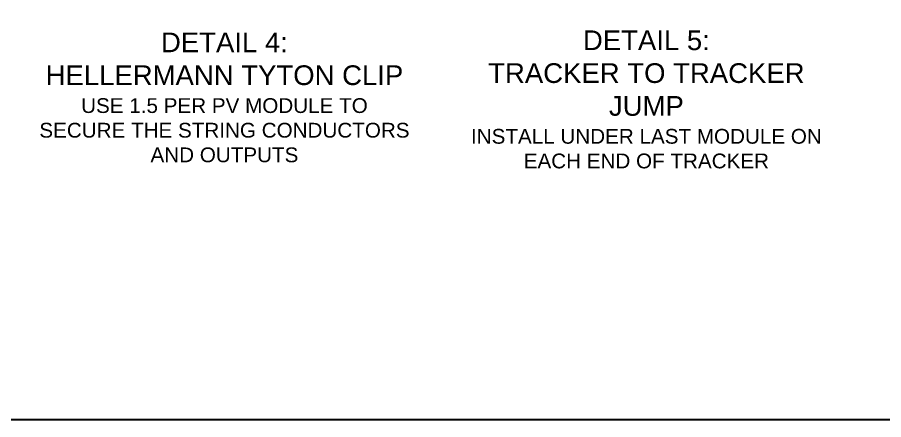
# Model space of a CAD drawing. Header units: feet. Extents: x -9903 to 12307, y -41 to 4121.
# Drawn here: x 125.69 to 169.68, y 10.86 to 31.28 of the extents above; entities that cross this region are included whole.
import ezdxf

# ---------------------------------------------------------------- set-up
doc = ezdxf.new("R2010")
doc.units = ezdxf.units.FT
doc.header["$MEASUREMENT"] = 0
doc.layers.add('XREF', color=7, linetype='Continuous')
doc.styles.add('NEI-A', font='arial.ttf')

# ---------------------------------------------------------------- blocks, each defined once
blk = doc.blocks.new('*U25')
at = {"layer": 'Defpoints'}
blk.add_lwpolyline([(0, 23.0106), (26.9091, 23.0106), (26.9091, 0), (0, 0)], close=True, dxfattribs=at)

msp = doc.modelspace()

# ---------------------------------------------------------------- block references
at = {"layer": 'Defpoints', "xscale": 8, "yscale": 8, "zscale": 8}
msp.add_blockref('*U25', (9.153, 10.856), dxfattribs=at)

# ---------------------------------------------------------------- texts
at = {"layer": 'XREF', "char_height": 1, "attachment_point": 2, "style": 'NEI-A'}
for s, insert in [('DETAIL 4:\\PHELLERMANN TYTON CLIP\\P{\\H0.75x;USE 1.5 PER PV MODULE TO SECURE THE STRING CONDUCTORS AND OUTPUTS}', (136.205, 30.507)), ('DETAIL 5:\\PTRACKER TO TRACKER JUMP\\P{\\H0.75x;INSTALL UNDER LAST MODULE ON EACH END OF TRACKER}', (157.631, 30.614))]:
    msp.add_mtext_dynamic_manual_height_columns(s, width=18.77038, gutter_width=0.547, heights=[9.582], dxfattribs=dict(at, insert=insert))

doc.saveas('drawing.dxf')
